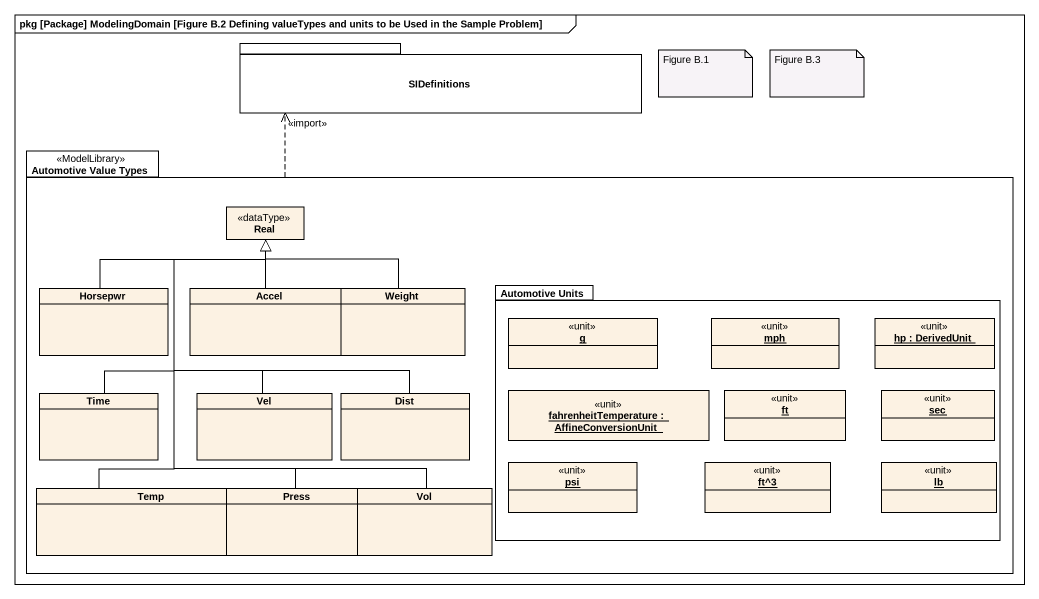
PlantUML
@startuml
mainframe pkg [Package] ModelingDomain [Figure B.2 Defining valueTypes and units to be Used in the Sample Problem]
hide circle
hide empty members
package SIDefinitions {
}
package "Automotive Value Types" as Automotive_Value_Types <<ModelLibrary>> {
  class Real <<dataType>>
  class Horsepwr
  class Accel
  class Weight
  package "Automotive Units" as Automotive_Units {
    object g <<unit>>
    object mph <<unit>>
    object "hp : DerivedUnit" as hp <<unit>>
    object "fahrenheitTemperature : AffineConversionUnit" as fahrenheitTemperature <<unit>>
    object ft <<unit>>
    object sec <<unit>>
    object psi <<unit>>
    object "ft^3" as ft_3 <<unit>>
    object lb <<unit>>
  }
  class Time
  class Vel
  class Dist
  class Temp
  class Press
  class Vol
}
Automotive_Value_Types .up.> SIDefinitions : <<import>>
Horsepwr -up-|> Real
Accel -up-|> Real
Weight -up-|> Real
Time -up-|> Real
Vel -up-|> Real
Dist -up-|> Real
Temp -up-|> Real
Press -up-|> Real
Vol -up-|> Real
note as N1
  Figure B.1
end note
note as N2
  Figure B.3
end note
@enduml
